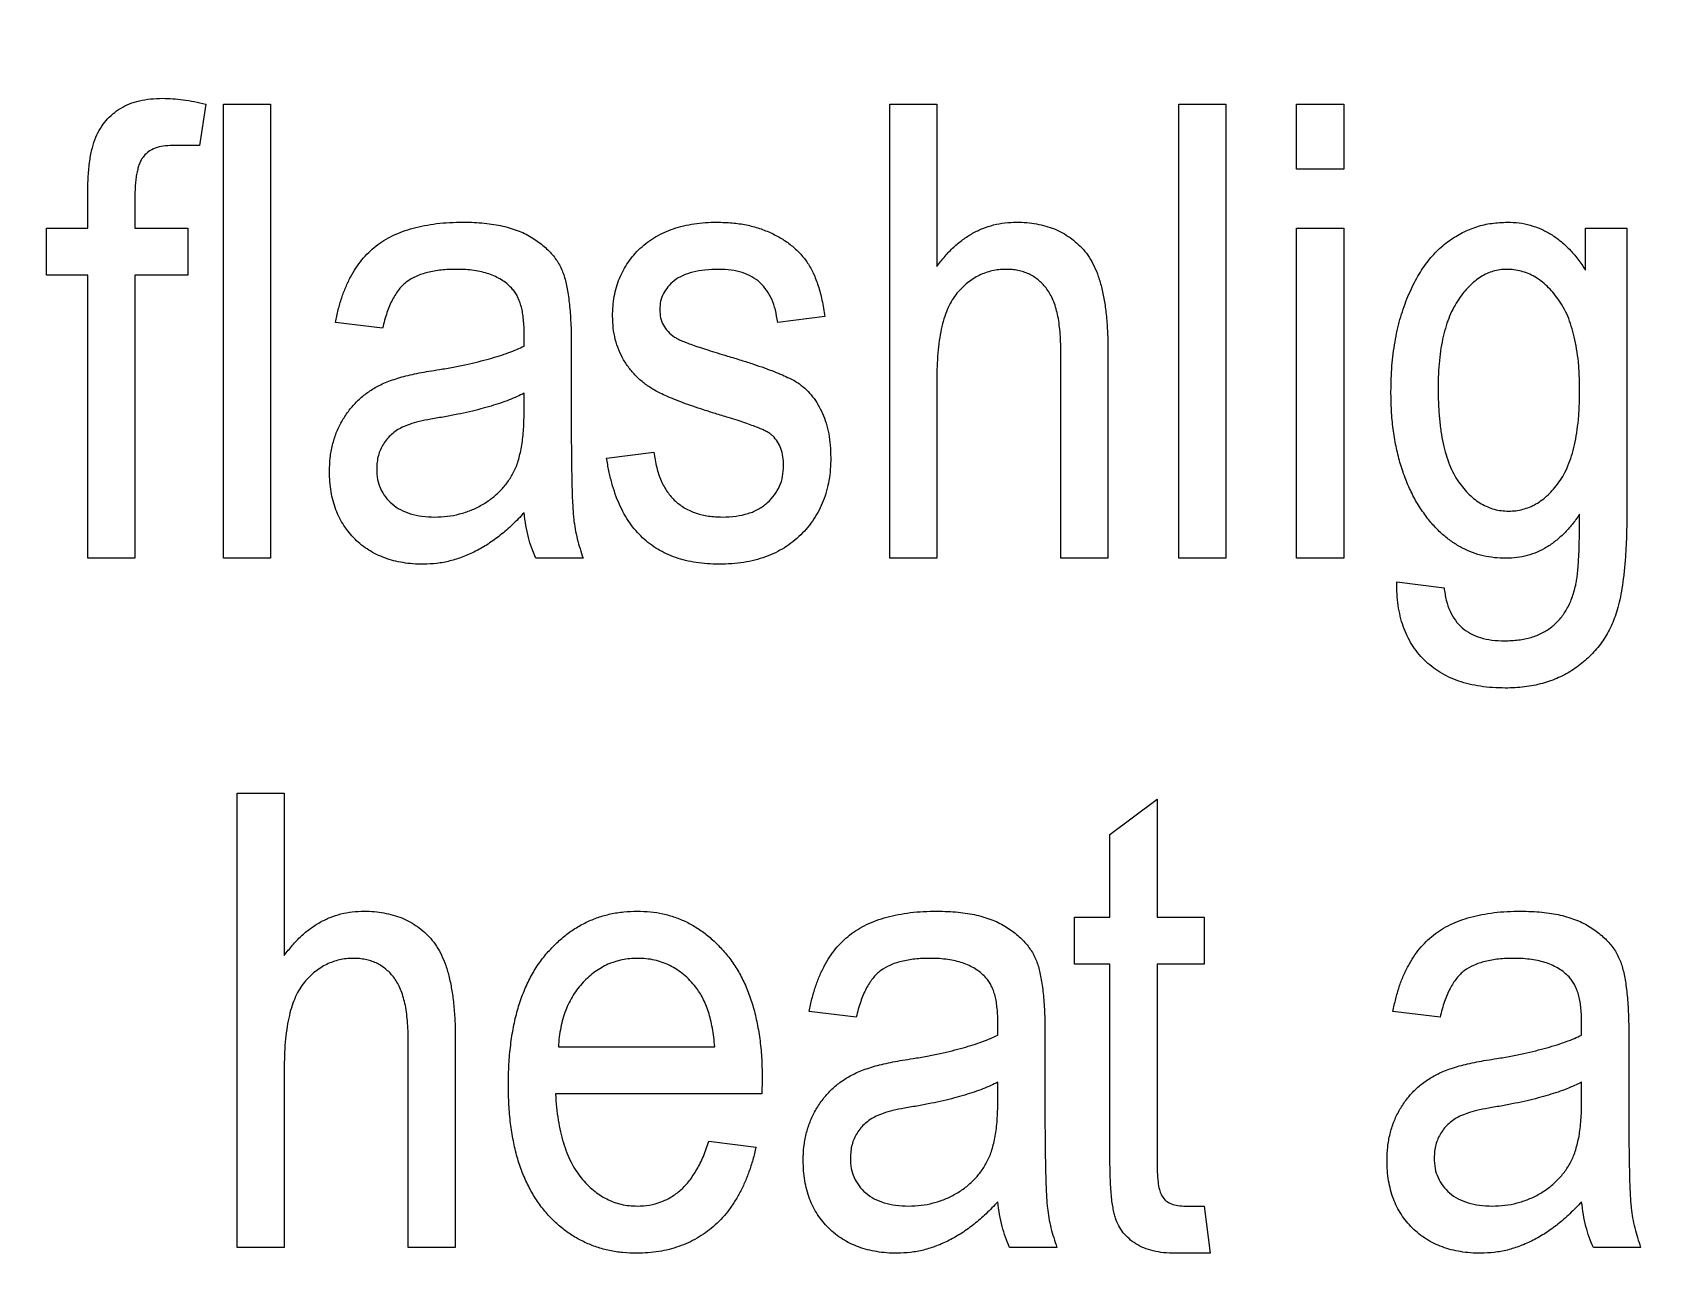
# Model space of a CAD drawing. Header units: millimetres. Extents: x -34 to 34, y -34 to 34.
# Drawn here: x -0.51 to 5.96, y -6.09 to -1.17 of the extents above; entities that cross this region are included whole.
import ezdxf

# ---------------------------------------------------------------- set-up
doc = ezdxf.new("R2010")
doc.units = ezdxf.units.MM

msp = doc.modelspace()

# ---------------------------------------------------------------- linework, layer by layer
at = {"color": 7, "linetype": 'Continuous', "lineweight": 25}
for p, q in [((0.1758, -1.4558), (0.151, -1.6193)), ((0.2459, -3.2537), (0.2459, -1.4558)), ((0.2459, -1.4558), (0.4326, -1.4558)), ((0.4326, -1.4558), (0.4326, -3.2537)), ((2.8842, -3.2537), (2.8842, -1.4558)), ((2.8842, -1.4558), (3.071, -1.4558)), ((3.071, -1.4558), (3.071, -2.0986)), ((4.0283, -3.2537), (4.0283, -1.4558)), ((4.0283, -1.4558), (4.2151, -1.4558)), ((4.2151, -1.4558), (4.2151, -3.2537)), ((4.4953, -1.4558), (4.682, -1.4558)), ((4.4953, -1.7127), (4.4953, -1.4558)), ((4.682, -1.4558), (4.682, -1.7127)), ((0.151, -1.6193), (0.0452, -1.6193)), ((4.682, -1.7127), (4.4953, -1.7127)), ((-0.2912, -1.9462), (-0.2912, -1.8108)), ((-0.1044, -1.8247), (-0.1044, -1.9462)), ((-0.4546, -2.1329), (-0.4546, -1.9462)), ((-0.4546, -1.9462), (-0.2912, -1.9462)), ((-0.1044, -1.9462), (0.1058, -1.9462)), ((0.1058, -1.9462), (0.1058, -2.1329)), ((4.4953, -3.2537), (4.4953, -1.9462)), ((4.4953, -1.9462), (4.682, -1.9462)), ((4.682, -1.9462), (4.682, -3.2537)), ((5.6393, -2.1132), (5.6393, -1.9462)), ((5.6393, -1.9462), (5.8028, -1.9462)), ((5.8028, -1.9462), (5.8028, -3.0658)), ((-0.2912, -2.1329), (-0.4546, -2.1329)), ((-0.2912, -3.2537), (-0.2912, -2.1329)), ((0.1058, -2.1329), (-0.1044, -2.1329)), ((-0.1044, -2.1329), (-0.1044, -3.2537)), ((0.8763, -2.3431), (0.6895, -2.3197)), ((2.6274, -2.2964), (2.4406, -2.3197)), ((1.4366, -2.4131), (1.4366, -2.3599)), ((1.6234, -2.4142), (1.6234, -2.7083)), ((3.5613, -3.2537), (3.5613, -2.4266)), ((3.7481, -2.4288), (3.7481, -3.2537)), ((3.071, -2.5397), (3.071, -3.2537)), ((1.4366, -2.6776), (1.4366, -2.5999)), ((1.7635, -2.8567), (1.9503, -2.8334)), ((-0.1044, -3.2537), (-0.2912, -3.2537)), ((0.4326, -3.2537), (0.2459, -3.2537)), ((1.6701, -3.2537), (1.4833, -3.2537)), ((3.071, -3.2537), (2.8842, -3.2537)), ((3.7481, -3.2537), (3.5613, -3.2537)), ((4.2151, -3.2537), (4.0283, -3.2537)), ((4.682, -3.2537), (4.4953, -3.2537)), ((4.8922, -3.3471), (5.079, -3.3704)), ((0.3003, -5.9815), (0.3003, -4.1836)), ((0.3003, -4.1836), (0.4871, -4.1836)), ((0.4871, -4.1836), (0.4871, -4.8264)), ((3.7559, -4.3471), (3.9427, -4.207)), ((3.9427, -4.207), (3.9427, -4.6739)), ((3.7559, -4.6739), (3.7559, -4.3471)), ((3.6158, -4.8607), (3.6158, -4.6739)), ((3.6158, -4.6739), (3.7559, -4.6739)), ((3.9427, -4.6739), (4.1294, -4.6739)), ((4.1294, -4.6739), (4.1294, -4.8607)), ((3.7559, -4.8607), (3.6158, -4.8607)), ((3.7559, -5.6075), (3.7559, -4.8607)), ((4.1294, -4.8607), (3.9427, -4.8607)), ((3.9427, -4.8607), (3.9427, -5.6349)), ((2.7519, -5.0709), (2.5651, -5.0475)), ((5.0634, -5.0709), (4.8766, -5.0475)), ((3.3122, -5.1409), (3.3122, -5.0877)), ((5.6237, -5.1409), (5.6237, -5.0877)), ((0.9774, -5.9815), (0.9774, -5.1544)), ((1.1642, -5.1566), (1.1642, -5.9815)), ((3.499, -5.142), (3.499, -5.4361)), ((5.8105, -5.142), (5.8105, -5.4361)), ((1.5724, -5.1876), (2.1915, -5.1876)), ((0.4871, -5.2675), (0.4871, -5.9815)), ((2.3794, -5.3168), (2.3783, -5.3744)), ((3.3122, -5.4054), (3.3122, -5.3277)), ((5.6237, -5.4054), (5.6237, -5.3277)), ((2.3783, -5.3744), (1.5611, -5.3744)), ((2.1682, -5.5612), (2.355, -5.5845)), ((4.0481, -5.818), (4.1294, -5.818)), ((4.1294, -5.818), (4.1528, -6.0048)), ((0.4871, -5.9815), (0.3003, -5.9815)), ((1.1642, -5.9815), (0.9774, -5.9815)), ((3.5457, -5.9815), (3.3589, -5.9815)), ((4.1528, -6.0048), (4.0145, -6.0048)), ((5.8572, -5.9815), (5.6704, -5.9815))]:
    msp.add_line(p, q, dxfattribs=at)
at = {"color": 7, "linetype": 'Continuous'}
msp.add_circle((0, 0), 34, dxfattribs=at)
at = {"color": 7, "linetype": 'Continuous', "lineweight": 25}
for points, knots in [([(-0.2912, -1.8108), (-0.2907, -1.7874), (-0.2899, -1.7437), (-0.2845, -1.6826), (-0.2745, -1.6309), (-0.2608, -1.5874), (-0.2417, -1.5514), (-0.2196, -1.5199), (-0.1924, -1.4932), (-0.161, -1.4713), (-0.1256, -1.4533), (-0.0856, -1.4413), (-0.0414, -1.4338), (-0.0106, -1.433), (0.0054, -1.4325)], [0, 0, 0, 0, 0.1265, 0.236978, 0.331644, 0.411402, 0.482682, 0.551579, 0.6191, 0.687616, 0.758297, 0.833488, 0.912952, 1, 1, 1, 1]), ([(0.0054, -1.4325), (0.0187, -1.4328), (0.0459, -1.4334), (0.0877, -1.4381), (0.1313, -1.4452), (0.1608, -1.4522), (0.1758, -1.4558)], [0, 0, 0, 0, 0.2308527, 0.4734655, 0.7309476, 1, 1, 1, 1]), ([(0.0452, -1.6193), (0.0328, -1.6197), (0.0094, -1.6204), (-0.0231, -1.6283), (-0.0498, -1.642), (-0.0677, -1.6581), (-0.0782, -1.6743), (-0.0857, -1.6886), (-0.0913, -1.7055), (-0.0959, -1.7247), (-0.1001, -1.7462), (-0.1023, -1.7703), (-0.1044, -1.7967), (-0.1044, -1.8151), (-0.1044, -1.8247)], [0, 0, 0, 0, 0.126159, 0.236891, 0.335684, 0.428238, 0.477178, 0.531261, 0.591358, 0.657498, 0.731555, 0.813452, 0.90251, 1, 1, 1, 1]), ([(0.6895, -2.3197), (0.6931, -2.303), (0.7, -2.2705), (0.7134, -2.2236), (0.7299, -2.1804), (0.7487, -2.1407), (0.7701, -2.1045), (0.7937, -2.0717), (0.8206, -2.043), (0.8496, -2.017), (0.8818, -1.9945), (0.9172, -1.9752), (0.9559, -1.9593), (0.9976, -1.9456), (1.0427, -1.9357), (1.0909, -1.9279), (1.1425, -1.9236), (1.178, -1.9231), (1.1962, -1.9228)], [0, 0, 0, 0, 0.071672, 0.139658, 0.204097, 0.265719, 0.323825, 0.380059, 0.434943, 0.488801, 0.543017, 0.599418, 0.657508, 0.718663, 0.78303, 0.85123, 0.923435, 1, 1, 1, 1]), ([(1.1962, -1.9228), (1.2104, -1.923), (1.2381, -1.9235), (1.2784, -1.9265), (1.3163, -1.931), (1.3519, -1.9379), (1.3851, -1.9472), (1.4163, -1.9575), (1.4449, -1.9703), (1.4787, -1.9901), (1.5159, -2.0175), (1.5533, -2.0547), (1.5807, -2.0967), (1.5957, -2.1348), (1.6037, -2.1677), (1.6092, -2.1949), (1.6135, -2.2251), (1.6171, -2.2578), (1.6199, -2.2932), (1.6222, -2.3311), (1.6232, -2.3718), (1.6233, -2.3997), (1.6234, -2.4142)], [0, 0, 0, 0, 0.055824, 0.108429, 0.15842, 0.205566, 0.250578, 0.293416, 0.334193, 0.373299, 0.446944, 0.515076, 0.578842, 0.641994, 0.674963, 0.711445, 0.750973, 0.794165, 0.840588, 0.890275, 0.943238, 1, 1, 1, 1]), ([(1.7869, -2.2956), (1.7872, -2.2821), (1.7879, -2.2557), (1.7932, -2.217), (1.8014, -2.1802), (1.8134, -2.1452), (1.8294, -2.1127), (1.848, -2.0817), (1.8705, -2.0527), (1.8963, -2.0259), (1.925, -2.0013), (1.9568, -1.9805), (1.9912, -1.9625), (2.0282, -1.9479), (2.0678, -1.9366), (2.11, -1.9288), (2.1547, -1.9234), (2.1855, -1.923), (2.2013, -1.9228)], [0, 0, 0, 0, 0.064436, 0.125867, 0.185938, 0.24426, 0.301581, 0.35857, 0.416451, 0.475923, 0.535995, 0.595828, 0.657302, 0.7203, 0.78546, 0.85336, 0.924575, 1, 1, 1, 1]), ([(2.2013, -1.9228), (2.2211, -1.9234), (2.2598, -1.9246), (2.3159, -1.9325), (2.3683, -1.9465), (2.4166, -1.9657), (2.4605, -1.9893), (2.4992, -2.0172), (2.5324, -2.0488), (2.5607, -2.0847), (2.5836, -2.1269), (2.6023, -2.1763), (2.6177, -2.2335), (2.624, -2.2746), (2.6274, -2.2964)], [0, 0, 0, 0, 0.094098, 0.183224, 0.267982, 0.350533, 0.429223, 0.50396, 0.575737, 0.645979, 0.719792, 0.80267, 0.895821, 1, 1, 1, 1]), ([(3.071, -2.0986), (3.0816, -2.0847), (3.1021, -2.0576), (3.1365, -2.0215), (3.1734, -1.9914), (3.2118, -1.9662), (3.2526, -1.9468), (3.2953, -1.9327), (3.3403, -1.9246), (3.371, -1.9234), (3.3866, -1.9228)], [0, 0, 0, 0, 0.139469, 0.271137, 0.396529, 0.517824, 0.63709, 0.755446, 0.875647, 1, 1, 1, 1]), ([(3.3866, -1.9228), (3.4002, -1.9232), (3.4267, -1.9238), (3.4655, -1.9291), (3.502, -1.9374), (3.5365, -1.949), (3.5686, -1.9646), (3.5984, -1.9835), (3.6262, -2.0058), (3.6521, -2.0313), (3.675, -2.0618), (3.6947, -2.0977), (3.7114, -2.1392), (3.7251, -2.1864), (3.7356, -2.2391), (3.7425, -2.2975), (3.7475, -2.3612), (3.7479, -2.4057), (3.7481, -2.4288)], [0, 0, 0, 0, 0.057444, 0.11172, 0.164296, 0.215175, 0.264674, 0.314426, 0.363638, 0.414362, 0.467035, 0.523919, 0.586431, 0.655337, 0.730601, 0.812712, 0.902626, 1, 1, 1, 1]), ([(4.8688, -2.593), (4.8695, -2.5591), (4.8709, -2.4934), (4.8833, -2.3982), (4.9026, -2.3093), (4.9261, -2.2403), (4.9481, -2.1891), (4.9659, -2.1538), (4.9851, -2.1211), (5.0049, -2.0907), (5.0266, -2.0633), (5.0492, -2.0383), (5.0734, -2.0161), (5.1067, -1.9899), (5.1513, -1.9633), (5.2079, -1.9393), (5.2683, -1.9257), (5.3095, -1.9238), (5.3303, -1.9228)], [0, 0, 0, 0, 0.111723, 0.216967, 0.316536, 0.411523, 0.457028, 0.500668, 0.54206, 0.582044, 0.620363, 0.657316, 0.693405, 0.72859, 0.797045, 0.864014, 0.931134, 1, 1, 1, 1]), ([(5.3303, -1.9228), (5.3457, -1.9233), (5.3761, -1.9243), (5.4204, -1.9338), (5.4626, -1.9489), (5.5027, -1.9699), (5.5406, -1.997), (5.5764, -2.03), (5.6098, -2.069), (5.6293, -2.0982), (5.6393, -2.1132)], [0, 0, 0, 0, 0.121205, 0.239819, 0.356123, 0.474207, 0.595404, 0.723139, 0.857256, 1, 1, 1, 1]), ([(1.1699, -2.1096), (1.1492, -2.11), (1.1104, -2.1107), (1.0563, -2.1204), (1.0101, -2.1351), (0.9775, -2.1537), (0.9559, -2.1724), (0.941, -2.1887), (0.9275, -2.208), (0.9151, -2.2298), (0.9033, -2.2541), (0.8933, -2.2814), (0.8836, -2.3111), (0.8788, -2.3322), (0.8763, -2.3431)], [0, 0, 0, 0, 0.148259, 0.277447, 0.392322, 0.49422, 0.543638, 0.596671, 0.652267, 0.711588, 0.776271, 0.845196, 0.920134, 1, 1, 1, 1]), ([(1.3866, -2.1833), (1.3806, -2.1774), (1.3683, -2.1655), (1.3468, -2.1506), (1.3231, -2.1378), (1.2971, -2.1272), (1.2687, -2.1191), (1.2378, -2.114), (1.2047, -2.11), (1.1818, -2.1097), (1.1699, -2.1096)], [0, 0, 0, 0, 0.107542, 0.217679, 0.332152, 0.451075, 0.575251, 0.707563, 0.849518, 1, 1, 1, 1]), ([(2.2079, -2.1096), (2.1893, -2.1101), (2.1546, -2.111), (2.1062, -2.1194), (2.0649, -2.1327), (2.0314, -2.1527), (2.0057, -2.1771), (1.9872, -2.2049), (1.9755, -2.236), (1.9743, -2.2581), (1.9736, -2.2694)], [0, 0, 0, 0, 0.174448, 0.326882, 0.461347, 0.581638, 0.691071, 0.792789, 0.893938, 1, 1, 1, 1]), ([(2.4406, -2.3197), (2.438, -2.3032), (2.4332, -2.2718), (2.4187, -2.2282), (2.3976, -2.1916), (2.3713, -2.1609), (2.3383, -2.1377), (2.2998, -2.1211), (2.2556, -2.1112), (2.2243, -2.1101), (2.2079, -2.1096)], [0, 0, 0, 0, 0.1428901, 0.2715776, 0.3904694, 0.5025713, 0.6152082, 0.7321897, 0.8591868, 1, 1, 1, 1]), ([(3.3439, -2.1096), (3.3346, -2.1099), (3.3163, -2.1105), (3.2892, -2.1147), (3.2635, -2.1228), (3.2384, -2.1328), (3.2148, -2.1466), (3.1918, -2.1626), (3.1704, -2.1822), (3.1497, -2.2045), (3.1307, -2.2307), (3.115, -2.2617), (3.1009, -2.2968), (3.0903, -2.3367), (3.0815, -2.3809), (3.0757, -2.4298), (3.0713, -2.4832), (3.0711, -2.5204), (3.071, -2.5397)], [0, 0, 0, 0, 0.04841, 0.096097, 0.142584, 0.189362, 0.236938, 0.285298, 0.335747, 0.38842, 0.444027, 0.504346, 0.570021, 0.641321, 0.719788, 0.805709, 0.898842, 1, 1, 1, 1]), ([(3.5613, -2.4266), (3.5613, -2.413), (3.5612, -2.3867), (3.5579, -2.3487), (3.554, -2.3137), (3.5471, -2.2817), (3.5394, -2.2526), (3.5297, -2.2263), (3.5174, -2.2036), (3.504, -2.1833), (3.4888, -2.1659), (3.472, -2.151), (3.454, -2.1381), (3.4348, -2.1272), (3.414, -2.1193), (3.3918, -2.114), (3.3684, -2.11), (3.3522, -2.1097), (3.3439, -2.1096)], [0, 0, 0, 0, 0.09359, 0.180738, 0.261569, 0.335796, 0.405117, 0.468581, 0.527262, 0.582644, 0.634754, 0.686237, 0.736547, 0.786292, 0.837339, 0.889011, 0.943131, 1, 1, 1, 1]), ([(5.3263, -2.1096), (5.3174, -2.1099), (5.2998, -2.1106), (5.2738, -2.1162), (5.2489, -2.126), (5.2245, -2.1388), (5.2011, -2.1559), (5.1784, -2.1764), (5.157, -2.2008), (5.1361, -2.2283), (5.1171, -2.2599), (5.1003, -2.2949), (5.0864, -2.3337), (5.0755, -2.376), (5.066, -2.4218), (5.0604, -2.4714), (5.056, -2.5244), (5.0557, -2.561), (5.0556, -2.5798)], [0, 0, 0, 0, 0.044567, 0.08817, 0.132512, 0.178014, 0.226019, 0.276906, 0.330826, 0.388688, 0.4499, 0.514737, 0.58275, 0.655883, 0.733525, 0.817005, 0.905575, 1, 1, 1, 1]), ([(5.616, -2.5893), (5.6156, -2.5697), (5.6149, -2.5318), (5.6118, -2.4768), (5.6044, -2.4257), (5.5959, -2.3784), (5.5834, -2.3351), (5.5697, -2.2953), (5.552, -2.2599), (5.5322, -2.2284), (5.5107, -2.2005), (5.4876, -2.1765), (5.4638, -2.1556), (5.4386, -2.1387), (5.412, -2.1259), (5.3845, -2.1162), (5.3557, -2.1106), (5.3362, -2.1099), (5.3263, -2.1096)], [0, 0, 0, 0, 0.09427, 0.182852, 0.264972, 0.342462, 0.414183, 0.481397, 0.544747, 0.604188, 0.660507, 0.713915, 0.764136, 0.812677, 0.859538, 0.906003, 0.952496, 1, 1, 1, 1]), ([(1.4366, -2.3599), (1.4365, -2.3498), (1.4364, -2.3304), (1.4335, -2.3025), (1.4302, -2.2768), (1.4249, -2.2535), (1.4173, -2.2326), (1.4091, -2.2137), (1.399, -2.1971), (1.3907, -2.1878), (1.3866, -2.1833)], [0, 0, 0, 0, 0.161267, 0.309516, 0.446865, 0.574548, 0.691884, 0.800555, 0.903503, 1, 1, 1, 1]), ([(2.2451, -2.6966), (2.228, -2.6914), (2.1953, -2.6815), (2.1486, -2.6664), (2.1059, -2.6524), (2.0674, -2.6385), (2.0333, -2.6249), (2.0028, -2.6127), (1.9766, -2.6008), (1.9476, -2.5854), (1.916, -2.5647), (1.8826, -2.5363), (1.8539, -2.5037), (1.8296, -2.4679), (1.8108, -2.4286), (1.7966, -2.3867), (1.7887, -2.3419), (1.7875, -2.3112), (1.7869, -2.2956)], [0, 0, 0, 0, 0.080348, 0.154086, 0.221746, 0.283008, 0.338429, 0.387637, 0.431089, 0.468395, 0.535347, 0.601101, 0.665615, 0.730436, 0.795703, 0.861629, 0.92964, 1, 1, 1, 1]), ([(1.9736, -2.2694), (1.9743, -2.2803), (1.9755, -2.3017), (1.9875, -2.3316), (2.0063, -2.3581), (2.0237, -2.3712), (2.0327, -2.3781)], [0, 0, 0, 0, 0.253335, 0.496023, 0.737057, 1, 1, 1, 1]), ([(2.0327, -2.3781), (2.0364, -2.3802), (2.0449, -2.3852), (2.0603, -2.3923), (2.08, -2.4003), (2.1041, -2.4088), (2.1323, -2.4189), (2.165, -2.4292), (2.202, -2.4411), (2.2283, -2.4488), (2.2421, -2.4529)], [0, 0, 0, 0, 0.0564719, 0.1326571, 0.2281522, 0.3431669, 0.4767998, 0.6316582, 0.8051723, 1, 1, 1, 1]), ([(1.101, -2.5065), (1.1195, -2.5033), (1.1553, -2.4972), (1.2067, -2.4865), (1.2544, -2.4757), (1.2981, -2.464), (1.3384, -2.4524), (1.3746, -2.44), (1.4073, -2.4275), (1.4272, -2.4178), (1.4366, -2.4131)], [0, 0, 0, 0, 0.161132, 0.311379, 0.450631, 0.581265, 0.699834, 0.810076, 0.909893, 1, 1, 1, 1]), ([(2.2421, -2.4529), (2.2602, -2.4583), (2.2945, -2.4686), (2.3431, -2.4843), (2.3865, -2.4992), (2.4248, -2.5133), (2.4578, -2.5268), (2.4854, -2.5396), (2.5084, -2.5508), (2.5312, -2.5661), (2.555, -2.5862), (2.5798, -2.6135), (2.601, -2.6449), (2.6189, -2.68), (2.633, -2.7189), (2.6439, -2.7611), (2.6493, -2.8071), (2.6503, -2.8388), (2.6507, -2.8553)], [0, 0, 0, 0, 0.088802, 0.169044, 0.241298, 0.305599, 0.36146, 0.409493, 0.449546, 0.481868, 0.538906, 0.596212, 0.655284, 0.717158, 0.781997, 0.850081, 0.922425, 1, 1, 1, 1]), ([(0.6661, -2.91), (0.6666, -2.8918), (0.6676, -2.8565), (0.6771, -2.8052), (0.6919, -2.7569), (0.7133, -2.7122), (0.7398, -2.6716), (0.7708, -2.6352), (0.8065, -2.6037), (0.8398, -2.5813), (0.8695, -2.5657), (0.8947, -2.5549), (0.9225, -2.5447), (0.9529, -2.5351), (0.9861, -2.527), (1.0219, -2.5193), (1.0605, -2.5124), (1.0872, -2.5085), (1.101, -2.5065)], [0, 0, 0, 0, 0.082234, 0.160067, 0.235715, 0.310162, 0.38384, 0.454974, 0.526416, 0.598714, 0.636677, 0.678142, 0.722779, 0.770713, 0.82244, 0.877675, 0.937024, 1, 1, 1, 1]), ([(5.0556, -2.5798), (5.0557, -2.6003), (5.056, -2.6397), (5.0603, -2.6968), (5.0662, -2.7497), (5.0749, -2.7984), (5.0861, -2.8427), (5.0999, -2.8827), (5.1162, -2.9187), (5.1353, -2.9502), (5.1562, -2.9776), (5.178, -3.0017), (5.2017, -3.0213), (5.2258, -3.0382), (5.2514, -3.0509), (5.2781, -3.0602), (5.306, -3.0658), (5.3251, -3.0665), (5.3347, -3.0669)], [0, 0, 0, 0, 0.098168, 0.189537, 0.274832, 0.353791, 0.426768, 0.494209, 0.557213, 0.615929, 0.670965, 0.722647, 0.77157, 0.81824, 0.863964, 0.908493, 0.953752, 1, 1, 1, 1]), ([(1.4366, -2.5999), (1.4273, -2.6045), (1.4079, -2.614), (1.3768, -2.6272), (1.3424, -2.6396), (1.3047, -2.651), (1.2639, -2.6629), (1.2198, -2.6736), (1.1726, -2.6839), (1.14, -2.6901), (1.1232, -2.6933)], [0, 0, 0, 0, 0.094992, 0.197636, 0.308786, 0.428717, 0.55824, 0.696859, 0.843641, 1, 1, 1, 1]), ([(5.0115, -3.092), (4.9999, -3.0761), (4.9766, -3.044), (4.9481, -2.9908), (4.9235, -2.9341), (4.9036, -2.8734), (4.8879, -2.8088), (4.8766, -2.7404), (4.87, -2.668), (4.8692, -2.6184), (4.8688, -2.593)], [0, 0, 0, 0, 0.111659, 0.225063, 0.341653, 0.462394, 0.587488, 0.718364, 0.855637, 1, 1, 1, 1]), ([(5.3347, -3.0669), (5.3443, -3.0665), (5.3634, -3.0659), (5.3912, -3.0601), (5.418, -3.0513), (5.4436, -3.0388), (5.4682, -3.0226), (5.4917, -3.0028), (5.5134, -2.979), (5.5349, -2.9525), (5.5544, -2.9217), (5.5705, -2.8863), (5.5848, -2.8471), (5.5964, -2.8036), (5.6049, -2.7559), (5.6116, -2.7042), (5.615, -2.6481), (5.6156, -2.6094), (5.616, -2.5893)], [0, 0, 0, 0, 0.046801, 0.092602, 0.137474, 0.183485, 0.230876, 0.280385, 0.332252, 0.387377, 0.446101, 0.508786, 0.57612, 0.648977, 0.727137, 0.811764, 0.902417, 1, 1, 1, 1]), ([(1.1232, -2.6933), (1.1046, -2.6963), (1.0703, -2.7019), (1.0233, -2.7114), (0.9854, -2.7221), (0.9554, -2.7336), (0.9316, -2.747), (0.9113, -2.7625), (0.8936, -2.7804), (0.8791, -2.801), (0.8673, -2.8233), (0.8587, -2.8473), (0.8541, -2.8731), (0.8533, -2.8908), (0.8529, -2.8998)], [0, 0, 0, 0, 0.14934, 0.275223, 0.379381, 0.460149, 0.528661, 0.595254, 0.661259, 0.727482, 0.793768, 0.860117, 0.928629, 1, 1, 1, 1]), ([(1.0831, -3.0902), (1.0998, -3.0897), (1.1328, -3.0887), (1.1809, -3.0791), (1.2269, -3.0643), (1.2699, -3.043), (1.3091, -3.0171), (1.3435, -2.9864), (1.3726, -2.9519), (1.3924, -2.9195), (1.4054, -2.8911), (1.4138, -2.8673), (1.4204, -2.8412), (1.427, -2.8131), (1.431, -2.7824), (1.4344, -2.7495), (1.4361, -2.7144), (1.4365, -2.6901), (1.4366, -2.6776)], [0, 0, 0, 0, 0.080989, 0.159694, 0.23733, 0.314925, 0.391527, 0.46509, 0.537554, 0.610123, 0.648415, 0.689106, 0.732481, 0.779017, 0.829093, 0.882471, 0.939203, 1, 1, 1, 1]), ([(1.6234, -2.7083), (1.6233, -2.7328), (1.6232, -2.7795), (1.6242, -2.846), (1.6247, -2.9054), (1.626, -2.9577), (1.6267, -3.0028), (1.6288, -3.0407), (1.6304, -3.0715), (1.6345, -3.1163), (1.6454, -3.1771), (1.6619, -3.2282), (1.6701, -3.2537)], [0, 0, 0, 0, 0.133924, 0.254596, 0.362671, 0.4575, 0.539735, 0.608765, 0.664555, 0.707833, 0.854007, 1, 1, 1, 1]), ([(2.4213, -2.7688), (2.4183, -2.7663), (2.4114, -2.7605), (2.3982, -2.7529), (2.3817, -2.7444), (2.3614, -2.7357), (2.3374, -2.7268), (2.3099, -2.7167), (2.2787, -2.7067), (2.2566, -2.7001), (2.2451, -2.6966)], [0, 0, 0, 0, 0.0610042, 0.1413952, 0.2376911, 0.352034, 0.4865135, 0.6384007, 0.8107359, 1, 1, 1, 1]), ([(2.464, -2.8874), (2.4636, -2.8753), (2.4628, -2.8523), (2.4546, -2.8199), (2.4411, -2.7916), (2.4278, -2.7763), (2.4213, -2.7688)], [0, 0, 0, 0, 0.280002, 0.533179, 0.769121, 1, 1, 1, 1]), ([(1.9503, -2.8334), (1.9535, -2.8538), (1.9594, -2.8926), (1.9774, -2.9461), (2.0021, -2.9914), (2.0343, -3.0283), (2.0731, -3.0565), (2.1177, -3.0763), (2.168, -3.0881), (2.2033, -3.0895), (2.2217, -3.0902)], [0, 0, 0, 0, 0.14866, 0.28179, 0.404034, 0.51815, 0.630888, 0.74606, 0.86749, 1, 1, 1, 1]), ([(1.0375, -3.277), (1.0238, -3.2768), (0.9969, -3.2763), (0.9576, -3.2713), (0.9204, -3.264), (0.8854, -3.2527), (0.8524, -3.2391), (0.8217, -3.2217), (0.7929, -3.2016), (0.7668, -3.1782), (0.743, -3.1524), (0.7225, -3.124), (0.7049, -3.0937), (0.6906, -3.061), (0.6798, -3.0262), (0.6716, -2.9894), (0.6669, -2.9504), (0.6664, -2.9236), (0.6661, -2.91)], [0, 0, 0, 0, 0.069938, 0.136607, 0.20102, 0.262641, 0.323067, 0.382603, 0.441637, 0.501221, 0.560761, 0.619651, 0.678956, 0.739059, 0.800679, 0.864011, 0.930681, 1, 1, 1, 1]), ([(0.8529, -2.8998), (0.8535, -2.9136), (0.8545, -2.9403), (0.8671, -2.9779), (0.8861, -3.0115), (0.9134, -3.0399), (0.9473, -3.0627), (0.9877, -3.0786), (1.0335, -3.0886), (1.066, -3.0897), (1.0831, -3.0902)], [0, 0, 0, 0, 0.122874, 0.236599, 0.349183, 0.464109, 0.584274, 0.71059, 0.848047, 1, 1, 1, 1]), ([(2.2089, -3.277), (2.1934, -3.2766), (2.163, -3.2758), (2.1185, -3.2712), (2.0767, -3.2627), (2.0371, -3.2516), (2.0005, -3.2365), (1.9659, -3.2186), (1.9343, -3.1969), (1.9047, -3.1724), (1.8782, -3.1441), (1.8538, -3.1129), (1.8325, -3.0781), (1.8133, -3.0402), (1.7971, -2.999), (1.7832, -2.9544), (1.7714, -2.9068), (1.7662, -2.8737), (1.7635, -2.8567)], [0, 0, 0, 0, 0.068598, 0.133768, 0.196572, 0.256229, 0.314602, 0.370895, 0.427188, 0.483069, 0.539889, 0.597519, 0.657405, 0.719194, 0.784329, 0.852247, 0.924462, 1, 1, 1, 1]), ([(2.6507, -2.8553), (2.6504, -2.8706), (2.6497, -2.9007), (2.6443, -2.9447), (2.6346, -2.9863), (2.6221, -3.026), (2.6049, -3.0632), (2.5847, -3.0983), (2.5603, -3.1309), (2.5326, -3.1612), (2.5017, -3.1885), (2.468, -3.2124), (2.4314, -3.2322), (2.3922, -3.2487), (2.3501, -3.2614), (2.3055, -3.2704), (2.2581, -3.276), (2.2256, -3.2767), (2.2089, -3.277)], [0, 0, 0, 0, 0.066737, 0.130739, 0.192622, 0.252706, 0.311442, 0.370262, 0.428902, 0.488462, 0.548455, 0.608072, 0.667754, 0.729187, 0.792805, 0.858714, 0.927446, 1, 1, 1, 1]), ([(2.2217, -3.0902), (2.24, -3.0896), (2.2746, -3.0884), (2.3235, -3.0777), (2.366, -3.0601), (2.4011, -3.0343), (2.429, -3.0035), (2.4498, -2.9686), (2.4617, -2.9291), (2.4632, -2.9016), (2.464, -2.8874)], [0, 0, 0, 0, 0.15427, 0.291956, 0.41929, 0.539779, 0.656024, 0.767785, 0.880428, 1, 1, 1, 1]), ([(1.4366, -3.0734), (1.4213, -3.0895), (1.3915, -3.1207), (1.3438, -3.1622), (1.2952, -3.1975), (1.2455, -3.2265), (1.1948, -3.2489), (1.1434, -3.2653), (1.0908, -3.275), (1.0553, -3.2763), (1.0375, -3.277)], [0, 0, 0, 0, 0.144192, 0.280329, 0.40997, 0.534278, 0.653528, 0.769514, 0.884388, 1, 1, 1, 1]), ([(1.4833, -3.2537), (1.4776, -3.2405), (1.4658, -3.2136), (1.453, -3.17), (1.4426, -3.123), (1.4387, -3.0903), (1.4366, -3.0734)], [0, 0, 0, 0, 0.230051, 0.470725, 0.728244, 1, 1, 1, 1]), ([(5.3245, -3.2537), (5.3091, -3.2532), (5.2788, -3.2523), (5.2344, -3.2442), (5.1917, -3.2321), (5.1515, -3.2138), (5.1131, -3.1911), (5.0769, -3.163), (5.0423, -3.1302), (5.0219, -3.1049), (5.0115, -3.092)], [0, 0, 0, 0, 0.125872, 0.248366, 0.368938, 0.48905, 0.609819, 0.734308, 0.864113, 1, 1, 1, 1]), ([(5.8028, -3.0658), (5.8026, -3.0899), (5.8024, -3.1362), (5.8003, -3.203), (5.7963, -3.2643), (5.7909, -3.3203), (5.784, -3.3709), (5.7759, -3.4163), (5.7657, -3.4563), (5.7505, -3.5019), (5.7264, -3.5528), (5.6896, -3.6072), (5.6445, -3.6546), (5.6011, -3.6885), (5.5629, -3.7111), (5.5328, -3.7263), (5.5012, -3.739), (5.4679, -3.7491), (5.4335, -3.7578), (5.3973, -3.7628), (5.36, -3.7668), (5.3345, -3.7672), (5.3216, -3.7673)], [0, 0, 0, 0, 0.073903, 0.142241, 0.205078, 0.262456, 0.314817, 0.361887, 0.40389, 0.441304, 0.509422, 0.575778, 0.642046, 0.70961, 0.743919, 0.778136, 0.813136, 0.848315, 0.884796, 0.921798, 0.960422, 1, 1, 1, 1]), ([(5.616, -3.0793), (5.6063, -3.093), (5.5874, -3.1196), (5.5555, -3.1552), (5.5217, -3.1853), (5.4863, -3.2106), (5.4485, -3.2297), (5.409, -3.2438), (5.3673, -3.2518), (5.3389, -3.253), (5.3245, -3.2537)], [0, 0, 0, 0, 0.141924, 0.275925, 0.402666, 0.524492, 0.642235, 0.759977, 0.878369, 1, 1, 1, 1]), ([(5.6003, -3.3602), (5.6016, -3.3539), (5.6044, -3.3397), (5.6076, -3.3161), (5.61, -3.2879), (5.6121, -3.255), (5.614, -3.2176), (5.615, -3.1755), (5.6157, -3.1289), (5.6159, -3.0963), (5.616, -3.0793)], [0, 0, 0, 0, 0.068568, 0.153538, 0.253655, 0.370454, 0.503984, 0.652946, 0.818712, 1, 1, 1, 1]), ([(5.3216, -3.7673), (5.3047, -3.767), (5.2718, -3.7663), (5.224, -3.7611), (5.1792, -3.7524), (5.1372, -3.7405), (5.0984, -3.7249), (5.0627, -3.7052), (5.0297, -3.6827), (5, -3.6566), (4.9736, -3.6274), (4.951, -3.5951), (4.9319, -3.5602), (4.9166, -3.5228), (4.9048, -3.4827), (4.8971, -3.4398), (4.892, -3.3944), (4.8921, -3.3631), (4.8922, -3.3471)], [0, 0, 0, 0, 0.0740234, 0.1436093, 0.2103042, 0.2734656, 0.3343436, 0.3931702, 0.4513334, 0.5086579, 0.5659379, 0.6232277, 0.6808651, 0.7395712, 0.800029, 0.8633875, 0.9297417, 1, 1, 1, 1]), ([(5.319, -3.5805), (5.3375, -3.5798), (5.373, -3.5785), (5.4234, -3.5684), (5.4678, -3.5508), (5.5064, -3.5263), (5.539, -3.4946), (5.5658, -3.456), (5.5869, -3.4107), (5.5957, -3.3775), (5.6003, -3.3602)], [0, 0, 0, 0, 0.1418397, 0.2711313, 0.3914759, 0.5053841, 0.6193075, 0.7376213, 0.863008, 1, 1, 1, 1]), ([(5.079, -3.3704), (5.0815, -3.387), (5.0863, -3.4187), (5.1012, -3.4625), (5.1227, -3.4995), (5.1501, -3.53), (5.1843, -3.553), (5.2243, -3.5689), (5.2698, -3.5789), (5.3021, -3.58), (5.319, -3.5805)], [0, 0, 0, 0, 0.1412914, 0.268933, 0.3861716, 0.4982752, 0.6107879, 0.729002, 0.8576742, 1, 1, 1, 1]), ([(0.4871, -4.8264), (0.4977, -4.8125), (0.5182, -4.7854), (0.5526, -4.7493), (0.5894, -4.7192), (0.6279, -4.694), (0.6687, -4.6746), (0.7114, -4.6605), (0.7564, -4.6524), (0.7871, -4.6512), (0.8027, -4.6506)], [0, 0, 0, 0, 0.1394694, 0.2711371, 0.3965288, 0.5178236, 0.63709, 0.7554465, 0.8756473, 1, 1, 1, 1]), ([(0.8027, -4.6506), (0.8163, -4.651), (0.8428, -4.6516), (0.8815, -4.6569), (0.9181, -4.6652), (0.9526, -4.6768), (0.9847, -4.6924), (1.0145, -4.7113), (1.0423, -4.7336), (1.0681, -4.7591), (1.0911, -4.7896), (1.1108, -4.8255), (1.1275, -4.867), (1.1412, -4.9142), (1.1517, -4.9669), (1.1586, -5.0252), (1.1636, -5.089), (1.164, -5.1335), (1.1642, -5.1566)], [0, 0, 0, 0, 0.057444, 0.11172, 0.164296, 0.215175, 0.264674, 0.314426, 0.363638, 0.414362, 0.467035, 0.523919, 0.586431, 0.655337, 0.730601, 0.812712, 0.902626, 1, 1, 1, 1]), ([(1.3743, -5.3386), (1.3747, -5.3115), (1.3754, -5.2587), (1.3825, -5.1821), (1.3936, -5.1104), (1.4091, -5.0437), (1.4297, -4.982), (1.4544, -4.9253), (1.4837, -4.8733), (1.5176, -4.8266), (1.5552, -4.7855), (1.5951, -4.7495), (1.6374, -4.7187), (1.6824, -4.694), (1.7296, -4.6743), (1.7794, -4.6605), (1.8316, -4.6524), (1.8671, -4.6512), (1.8851, -4.6506)], [0, 0, 0, 0, 0.084514, 0.164397, 0.239575, 0.310424, 0.377514, 0.441638, 0.503055, 0.562996, 0.620921, 0.676452, 0.730182, 0.783428, 0.835913, 0.88941, 0.943848, 1, 1, 1, 1]), ([(1.8851, -4.6506), (1.9024, -4.651), (1.9364, -4.6519), (1.9864, -4.6602), (2.0341, -4.6738), (2.0797, -4.6925), (2.123, -4.7166), (2.1637, -4.7467), (2.2026, -4.7815), (2.239, -4.8216), (2.2722, -4.8668), (2.3012, -4.917), (2.3251, -4.9723), (2.3454, -5.0319), (2.3603, -5.0964), (2.3718, -5.1656), (2.3782, -5.2397), (2.379, -5.2906), (2.3794, -5.3168)], [0, 0, 0, 0, 0.05571, 0.109694, 0.162658, 0.215196, 0.268175, 0.32202, 0.377796, 0.436048, 0.496318, 0.558287, 0.622502, 0.689912, 0.760814, 0.835862, 0.91572, 1, 1, 1, 1]), ([(2.5651, -5.0475), (2.5687, -5.0308), (2.5757, -4.9983), (2.589, -4.9514), (2.6055, -4.9082), (2.6243, -4.8685), (2.6457, -4.8323), (2.6693, -4.7995), (2.6962, -4.7708), (2.7252, -4.7448), (2.7574, -4.7223), (2.7928, -4.703), (2.8316, -4.6871), (2.8732, -4.6734), (2.9183, -4.6635), (2.9665, -4.6557), (3.0181, -4.6514), (3.0536, -4.6509), (3.0718, -4.6506)], [0, 0, 0, 0, 0.0716716, 0.1396575, 0.2040967, 0.2657188, 0.3238246, 0.3800588, 0.4349433, 0.4888007, 0.5430171, 0.5994176, 0.6575078, 0.7186634, 0.7830298, 0.8512299, 0.9234352, 1, 1, 1, 1]), ([(3.0718, -4.6506), (3.0861, -4.6508), (3.1137, -4.6513), (3.154, -4.6543), (3.1919, -4.6588), (3.2276, -4.6657), (3.2607, -4.675), (3.2919, -4.6853), (3.3205, -4.6981), (3.3543, -4.7179), (3.3916, -4.7453), (3.4289, -4.7825), (3.4563, -4.8245), (3.4713, -4.8626), (3.4793, -4.8955), (3.4849, -4.9227), (3.4891, -4.9529), (3.4927, -4.9856), (3.4956, -5.021), (3.4978, -5.0589), (3.4988, -5.0996), (3.499, -5.1275), (3.499, -5.142)], [0, 0, 0, 0, 0.055824, 0.108429, 0.15842, 0.205566, 0.250578, 0.293416, 0.334193, 0.373299, 0.446944, 0.515076, 0.578842, 0.641994, 0.674963, 0.711445, 0.750973, 0.794165, 0.840588, 0.890275, 0.943238, 1, 1, 1, 1]), ([(4.8766, -5.0475), (4.8802, -5.0308), (4.8872, -4.9983), (4.9005, -4.9514), (4.917, -4.9082), (4.9358, -4.8685), (4.9572, -4.8323), (4.9808, -4.7995), (5.0077, -4.7708), (5.0367, -4.7448), (5.0689, -4.7223), (5.1043, -4.703), (5.143, -4.6871), (5.1847, -4.6734), (5.2298, -4.6635), (5.278, -4.6557), (5.3296, -4.6514), (5.3651, -4.6509), (5.3833, -4.6506)], [0, 0, 0, 0, 0.071672, 0.139658, 0.204097, 0.265719, 0.323825, 0.380059, 0.434943, 0.488801, 0.543017, 0.599418, 0.657508, 0.718663, 0.78303, 0.85123, 0.923435, 1, 1, 1, 1]), ([(5.3833, -4.6506), (5.3976, -4.6508), (5.4252, -4.6513), (5.4655, -4.6543), (5.5034, -4.6588), (5.539, -4.6657), (5.5722, -4.675), (5.6034, -4.6853), (5.632, -4.6981), (5.6658, -4.7179), (5.703, -4.7453), (5.7404, -4.7825), (5.7678, -4.8245), (5.7828, -4.8626), (5.7908, -4.8955), (5.7964, -4.9227), (5.8006, -4.9529), (5.8042, -4.9856), (5.8071, -5.021), (5.8093, -5.0589), (5.8103, -5.0996), (5.8104, -5.1275), (5.8105, -5.142)], [0, 0, 0, 0, 0.055824, 0.108429, 0.15842, 0.205566, 0.250578, 0.293416, 0.334193, 0.373299, 0.446944, 0.515076, 0.578842, 0.641994, 0.674963, 0.711445, 0.750973, 0.794165, 0.840588, 0.890275, 0.943238, 1, 1, 1, 1]), ([(0.76, -4.8374), (0.7507, -4.8377), (0.7324, -4.8383), (0.7053, -4.8425), (0.6796, -4.8506), (0.6545, -4.8606), (0.6309, -4.8744), (0.6079, -4.8904), (0.5865, -4.91), (0.5658, -4.9323), (0.5468, -4.9585), (0.5311, -4.9895), (0.517, -5.0246), (0.5064, -5.0645), (0.4976, -5.1087), (0.4917, -5.1576), (0.4874, -5.211), (0.4872, -5.2482), (0.4871, -5.2675)], [0, 0, 0, 0, 0.04841, 0.096097, 0.142584, 0.189362, 0.236938, 0.285298, 0.335747, 0.38842, 0.444027, 0.504346, 0.570021, 0.641321, 0.719788, 0.805709, 0.898842, 1, 1, 1, 1]), ([(0.9774, -5.1544), (0.9774, -5.1408), (0.9773, -5.1145), (0.974, -5.0765), (0.9701, -5.0414), (0.9632, -5.0095), (0.9555, -4.9804), (0.9458, -4.9541), (0.9335, -4.9314), (0.9201, -4.9111), (0.9049, -4.8937), (0.888, -4.8788), (0.8701, -4.8659), (0.8509, -4.855), (0.8301, -4.8471), (0.8078, -4.8418), (0.7844, -4.8378), (0.7683, -4.8375), (0.76, -4.8374)], [0, 0, 0, 0, 0.09359, 0.180738, 0.261569, 0.335796, 0.405117, 0.468581, 0.527262, 0.582644, 0.634754, 0.686237, 0.736547, 0.786292, 0.837339, 0.889011, 0.943131, 1, 1, 1, 1]), ([(1.8858, -4.8374), (1.8755, -4.8377), (1.855, -4.8382), (1.825, -4.8425), (1.7963, -4.8506), (1.7684, -4.8604), (1.7422, -4.8743), (1.7166, -4.8903), (1.6926, -4.9099), (1.6697, -4.932), (1.6486, -4.9566), (1.6303, -4.9836), (1.6142, -5.0124), (1.6005, -5.0434), (1.5897, -5.0766), (1.5815, -5.1118), (1.575, -5.149), (1.5733, -5.1746), (1.5724, -5.1876)], [0, 0, 0, 0, 0.059496, 0.117439, 0.173917, 0.230546, 0.287144, 0.344361, 0.403544, 0.464857, 0.527346, 0.58921, 0.652435, 0.71661, 0.783604, 0.852624, 0.924924, 1, 1, 1, 1]), ([(2.1164, -4.9512), (2.1088, -4.9422), (2.0938, -4.9245), (2.069, -4.9009), (2.042, -4.8816), (2.0139, -4.8652), (1.984, -4.8529), (1.9528, -4.8435), (1.9198, -4.8385), (1.8973, -4.8378), (1.8858, -4.8374)], [0, 0, 0, 0, 0.132804, 0.260544, 0.383948, 0.505265, 0.625434, 0.746635, 0.871231, 1, 1, 1, 1]), ([(3.0456, -4.8374), (3.0248, -4.8378), (2.9861, -4.8385), (2.932, -4.8482), (2.8857, -4.8629), (2.8531, -4.8815), (2.8315, -4.9002), (2.8166, -4.9165), (2.8031, -4.9358), (2.7907, -4.9576), (2.779, -4.9819), (2.769, -5.0092), (2.7593, -5.0389), (2.7544, -5.06), (2.7519, -5.0709)], [0, 0, 0, 0, 0.148259, 0.277447, 0.392322, 0.49422, 0.543638, 0.596671, 0.652267, 0.711588, 0.776271, 0.845196, 0.920134, 1, 1, 1, 1]), ([(3.2623, -4.9111), (3.2562, -4.9052), (3.244, -4.8933), (3.2225, -4.8784), (3.1987, -4.8656), (3.1727, -4.855), (3.1443, -4.8469), (3.1134, -4.8418), (3.0803, -4.8378), (3.0574, -4.8375), (3.0456, -4.8374)], [0, 0, 0, 0, 0.1075417, 0.2176791, 0.332152, 0.4510753, 0.5752506, 0.7075628, 0.8495183, 1, 1, 1, 1]), ([(5.3571, -4.8374), (5.3363, -4.8378), (5.2975, -4.8385), (5.2434, -4.8482), (5.1972, -4.8629), (5.1646, -4.8815), (5.143, -4.9002), (5.1281, -4.9165), (5.1146, -4.9358), (5.1022, -4.9576), (5.0904, -4.9819), (5.0804, -5.0092), (5.0708, -5.0389), (5.0659, -5.06), (5.0634, -5.0709)], [0, 0, 0, 0, 0.148259, 0.277447, 0.392322, 0.49422, 0.543638, 0.596671, 0.652267, 0.711588, 0.776271, 0.845196, 0.920134, 1, 1, 1, 1]), ([(5.5738, -4.9111), (5.5677, -4.9052), (5.5554, -4.8933), (5.534, -4.8784), (5.5102, -4.8656), (5.4842, -4.855), (5.4558, -4.8469), (5.4249, -4.8418), (5.3918, -4.8378), (5.3689, -4.8375), (5.3571, -4.8374)], [0, 0, 0, 0, 0.107542, 0.217679, 0.332152, 0.451075, 0.575251, 0.707563, 0.849518, 1, 1, 1, 1]), ([(3.3122, -5.0877), (3.3122, -5.0776), (3.312, -5.0582), (3.3092, -5.0303), (3.3058, -5.0046), (3.3005, -4.9812), (3.293, -4.9604), (3.2847, -4.9415), (3.2746, -4.9249), (3.2663, -4.9156), (3.2623, -4.9111)], [0, 0, 0, 0, 0.1612672, 0.3095156, 0.4468651, 0.5745484, 0.6918837, 0.8005549, 0.9035028, 1, 1, 1, 1]), ([(5.6237, -5.0877), (5.6237, -5.0776), (5.6235, -5.0582), (5.6207, -5.0303), (5.6173, -5.0046), (5.612, -4.9812), (5.6044, -4.9604), (5.5962, -4.9415), (5.5861, -4.9249), (5.5778, -4.9156), (5.5738, -4.9111)], [0, 0, 0, 0, 0.1612672, 0.3095156, 0.4468651, 0.5745484, 0.6918837, 0.8005549, 0.9035028, 1, 1, 1, 1]), ([(2.1915, -5.1876), (2.1903, -5.1748), (2.188, -5.15), (2.1824, -5.1141), (2.1758, -5.0807), (2.1668, -5.0498), (2.1568, -5.0214), (2.1449, -4.9956), (2.1321, -4.972), (2.1215, -4.958), (2.1164, -4.9512)], [0, 0, 0, 0, 0.153117, 0.296903, 0.433148, 0.55985, 0.680043, 0.79167, 0.898167, 1, 1, 1, 1]), ([(2.9766, -5.2343), (2.9951, -5.2311), (3.0309, -5.225), (3.0823, -5.2143), (3.13, -5.2035), (3.1738, -5.1918), (3.214, -5.1802), (3.2502, -5.1678), (3.283, -5.1553), (3.3028, -5.1456), (3.3122, -5.1409)], [0, 0, 0, 0, 0.161132, 0.311379, 0.450631, 0.581265, 0.699834, 0.810076, 0.909893, 1, 1, 1, 1]), ([(5.2881, -5.2343), (5.3066, -5.2311), (5.3424, -5.225), (5.3938, -5.2143), (5.4415, -5.2035), (5.4852, -5.1918), (5.5255, -5.1802), (5.5617, -5.1678), (5.5945, -5.1553), (5.6143, -5.1456), (5.6237, -5.1409)], [0, 0, 0, 0, 0.161132, 0.311379, 0.450631, 0.581265, 0.699834, 0.810076, 0.909893, 1, 1, 1, 1]), ([(2.5418, -5.6378), (2.5422, -5.6196), (2.5432, -5.5843), (2.5528, -5.533), (2.5675, -5.4847), (2.5889, -5.44), (2.6154, -5.3994), (2.6464, -5.363), (2.6821, -5.3315), (2.7155, -5.3091), (2.7451, -5.2935), (2.7703, -5.2827), (2.7981, -5.2725), (2.8285, -5.2629), (2.8617, -5.2548), (2.8976, -5.2471), (2.9361, -5.2402), (2.9629, -5.2363), (2.9766, -5.2343)], [0, 0, 0, 0, 0.0822335, 0.1600669, 0.2357155, 0.3101622, 0.3838399, 0.4549736, 0.5264161, 0.5987144, 0.636677, 0.6781422, 0.7227787, 0.7707125, 0.8224405, 0.8776753, 0.9370239, 1, 1, 1, 1]), ([(4.8532, -5.6378), (4.8537, -5.6196), (4.8547, -5.5843), (4.8642, -5.533), (4.879, -5.4847), (4.9004, -5.44), (4.9269, -5.3994), (4.9579, -5.363), (4.9936, -5.3315), (5.027, -5.3091), (5.0566, -5.2935), (5.0818, -5.2827), (5.1096, -5.2725), (5.14, -5.2629), (5.1732, -5.2548), (5.2091, -5.2471), (5.2476, -5.2402), (5.2743, -5.2363), (5.2881, -5.2343)], [0, 0, 0, 0, 0.0822335, 0.1600669, 0.2357155, 0.3101622, 0.3838399, 0.4549736, 0.5264161, 0.5987144, 0.636677, 0.6781422, 0.7227787, 0.7707125, 0.8224405, 0.8776753, 0.9370239, 1, 1, 1, 1]), ([(1.8833, -6.0048), (1.8647, -6.0044), (1.8284, -6.0035), (1.7752, -5.9952), (1.7246, -5.9819), (1.6771, -5.9625), (1.6321, -5.9385), (1.5896, -5.909), (1.5503, -5.8737), (1.5136, -5.8336), (1.4807, -5.7882), (1.4523, -5.7378), (1.4277, -5.683), (1.4082, -5.6231), (1.3929, -5.5587), (1.3822, -5.4895), (1.3755, -5.4156), (1.3747, -5.3648), (1.3743, -5.3386)], [0, 0, 0, 0, 0.058734, 0.115345, 0.170494, 0.224181, 0.278063, 0.332137, 0.387914, 0.445297, 0.504439, 0.565292, 0.628705, 0.694986, 0.764829, 0.838697, 0.916978, 1, 1, 1, 1]), ([(3.3122, -5.3277), (3.3029, -5.3323), (3.2835, -5.3418), (3.2524, -5.355), (3.218, -5.3674), (3.1803, -5.3788), (3.1395, -5.3907), (3.0954, -5.4014), (3.0482, -5.4116), (3.0157, -5.4179), (2.9989, -5.4211)], [0, 0, 0, 0, 0.094992, 0.197636, 0.308786, 0.428717, 0.55824, 0.696859, 0.843641, 1, 1, 1, 1]), ([(5.6237, -5.3277), (5.6144, -5.3323), (5.595, -5.3418), (5.5639, -5.355), (5.5295, -5.3674), (5.4918, -5.3788), (5.451, -5.3907), (5.4069, -5.4014), (5.3597, -5.4116), (5.3271, -5.4179), (5.3104, -5.4211)], [0, 0, 0, 0, 0.094992, 0.197636, 0.308786, 0.428717, 0.55824, 0.696859, 0.843641, 1, 1, 1, 1]), ([(1.5611, -5.3744), (1.5622, -5.3922), (1.5644, -5.4267), (1.5712, -5.4767), (1.5795, -5.5236), (1.5915, -5.5667), (1.6051, -5.6067), (1.6216, -5.6434), (1.6404, -5.6768), (1.6622, -5.7064), (1.6854, -5.7327), (1.7103, -5.7554), (1.7364, -5.7745), (1.7636, -5.7903), (1.7918, -5.803), (1.8215, -5.8117), (1.8525, -5.8169), (1.8736, -5.8177), (1.8843, -5.818)], [0, 0, 0, 0, 0.087615, 0.170302, 0.248233, 0.321396, 0.390473, 0.456094, 0.518813, 0.578779, 0.636426, 0.691492, 0.744156, 0.795371, 0.845741, 0.896295, 0.947255, 1, 1, 1, 1]), ([(2.9989, -5.4211), (2.9802, -5.4241), (2.9459, -5.4297), (2.8989, -5.4392), (2.8611, -5.4499), (2.8311, -5.4614), (2.8072, -5.4748), (2.7869, -5.4903), (2.7692, -5.5082), (2.7547, -5.5288), (2.743, -5.5511), (2.7343, -5.5751), (2.7297, -5.6009), (2.7289, -5.6186), (2.7285, -5.6276)], [0, 0, 0, 0, 0.14934, 0.275223, 0.379381, 0.460149, 0.528661, 0.595254, 0.661259, 0.727482, 0.793768, 0.860117, 0.928629, 1, 1, 1, 1]), ([(2.9587, -5.818), (2.9754, -5.8175), (3.0084, -5.8165), (3.0565, -5.8069), (3.1026, -5.7921), (3.1455, -5.7708), (3.1847, -5.7449), (3.2191, -5.7142), (3.2483, -5.6797), (3.268, -5.6473), (3.281, -5.6189), (3.2894, -5.5951), (3.2961, -5.569), (3.3027, -5.5409), (3.3066, -5.5102), (3.3101, -5.4773), (3.3117, -5.4422), (3.3121, -5.4179), (3.3122, -5.4054)], [0, 0, 0, 0, 0.080989, 0.159694, 0.23733, 0.314925, 0.391527, 0.46509, 0.537554, 0.610123, 0.648415, 0.689106, 0.732481, 0.779017, 0.829093, 0.882471, 0.939203, 1, 1, 1, 1]), ([(3.499, -5.4361), (3.499, -5.4606), (3.4988, -5.5073), (3.4998, -5.5738), (3.5003, -5.6332), (3.5016, -5.6855), (3.5023, -5.7306), (3.5044, -5.7685), (3.506, -5.7993), (3.5101, -5.8441), (3.521, -5.9049), (3.5375, -5.956), (3.5457, -5.9815)], [0, 0, 0, 0, 0.133924, 0.254596, 0.362671, 0.4575, 0.539735, 0.608765, 0.664555, 0.707833, 0.854007, 1, 1, 1, 1]), ([(5.3104, -5.4211), (5.2917, -5.4241), (5.2574, -5.4297), (5.2104, -5.4392), (5.1726, -5.4499), (5.1425, -5.4614), (5.1187, -5.4748), (5.0984, -5.4903), (5.0807, -5.5082), (5.0662, -5.5288), (5.0544, -5.5511), (5.0458, -5.5751), (5.0412, -5.6009), (5.0404, -5.6186), (5.04, -5.6276)], [0, 0, 0, 0, 0.14934, 0.275223, 0.379381, 0.460149, 0.528661, 0.595254, 0.661259, 0.727482, 0.793768, 0.860117, 0.928629, 1, 1, 1, 1]), ([(5.2702, -5.818), (5.2869, -5.8175), (5.3199, -5.8165), (5.368, -5.8069), (5.414, -5.7921), (5.457, -5.7708), (5.4962, -5.7449), (5.5306, -5.7142), (5.5597, -5.6797), (5.5795, -5.6473), (5.5925, -5.6189), (5.6009, -5.5951), (5.6076, -5.569), (5.6142, -5.5409), (5.6181, -5.5102), (5.6216, -5.4773), (5.6232, -5.4422), (5.6236, -5.4179), (5.6237, -5.4054)], [0, 0, 0, 0, 0.0809886, 0.1596937, 0.2373295, 0.314925, 0.3915266, 0.46509, 0.5375538, 0.6101234, 0.6484151, 0.6891056, 0.7324808, 0.7790168, 0.8290929, 0.8824715, 0.9392029, 1, 1, 1, 1]), ([(5.8105, -5.4361), (5.8104, -5.4606), (5.8103, -5.5073), (5.8113, -5.5738), (5.8118, -5.6332), (5.8131, -5.6855), (5.8138, -5.7306), (5.8159, -5.7685), (5.8175, -5.7993), (5.8216, -5.8441), (5.8325, -5.9049), (5.849, -5.956), (5.8572, -5.9815)], [0, 0, 0, 0, 0.133924, 0.254596, 0.362671, 0.4575, 0.539735, 0.608765, 0.664555, 0.707833, 0.854007, 1, 1, 1, 1]), ([(1.8843, -5.818), (1.9007, -5.8173), (1.9327, -5.8159), (1.9787, -5.8034), (2.0208, -5.783), (2.0589, -5.7544), (2.0927, -5.7175), (2.1222, -5.6726), (2.1483, -5.6201), (2.1614, -5.5814), (2.1682, -5.5612)], [0, 0, 0, 0, 0.1186653, 0.2319162, 0.3428354, 0.456337, 0.5756178, 0.7041314, 0.8450426, 1, 1, 1, 1]), ([(2.355, -5.5845), (2.3509, -5.6014), (2.3431, -5.6344), (2.3276, -5.6817), (2.3102, -5.7261), (2.2901, -5.767), (2.2677, -5.8048), (2.2434, -5.8397), (2.2163, -5.8713), (2.1866, -5.8993), (2.1552, -5.9242), (2.1217, -5.9459), (2.0864, -5.9642), (2.0492, -5.9787), (2.0104, -5.9905), (1.9697, -5.999), (1.927, -6.0036), (1.898, -6.0044), (1.8833, -6.0048)], [0, 0, 0, 0, 0.075174, 0.14731, 0.216045, 0.281929, 0.345137, 0.40652, 0.466426, 0.525438, 0.583328, 0.640593, 0.698215, 0.755575, 0.814041, 0.873896, 0.936055, 1, 1, 1, 1]), ([(2.7285, -5.6276), (2.7291, -5.6414), (2.7301, -5.6681), (2.7427, -5.7057), (2.7617, -5.7393), (2.789, -5.7677), (2.8229, -5.7905), (2.8633, -5.8064), (2.9091, -5.8164), (2.9417, -5.8175), (2.9587, -5.818)], [0, 0, 0, 0, 0.122874, 0.236599, 0.349183, 0.464109, 0.584274, 0.71059, 0.848047, 1, 1, 1, 1]), ([(4.0145, -6.0048), (3.9992, -6.0045), (3.9698, -6.004), (3.9283, -5.9962), (3.8909, -5.9855), (3.8587, -5.9687), (3.8315, -5.948), (3.8083, -5.9242), (3.7904, -5.8962), (3.7787, -5.8702), (3.7721, -5.846), (3.768, -5.8237), (3.7637, -5.7975), (3.7612, -5.7671), (3.7584, -5.7329), (3.7573, -5.6947), (3.756, -5.6525), (3.7559, -5.623), (3.7559, -5.6075)], [0, 0, 0, 0, 0.082978, 0.158466, 0.227964, 0.292396, 0.353441, 0.412531, 0.471462, 0.531841, 0.565997, 0.606892, 0.654804, 0.709656, 0.771661, 0.840124, 0.916455, 1, 1, 1, 1]), ([(5.04, -5.6276), (5.0406, -5.6414), (5.0416, -5.6681), (5.0542, -5.7057), (5.0732, -5.7393), (5.1005, -5.7677), (5.1344, -5.7905), (5.1748, -5.8064), (5.2206, -5.8164), (5.2531, -5.8175), (5.2702, -5.818)], [0, 0, 0, 0, 0.122874, 0.236599, 0.349183, 0.464109, 0.584274, 0.71059, 0.848047, 1, 1, 1, 1]), ([(2.9131, -6.0048), (2.8994, -6.0046), (2.8725, -6.0041), (2.8332, -5.9991), (2.796, -5.9918), (2.7611, -5.9805), (2.728, -5.9669), (2.6973, -5.9495), (2.6685, -5.9294), (2.6424, -5.906), (2.6186, -5.8802), (2.5981, -5.8518), (2.5805, -5.8215), (2.5662, -5.7888), (2.5554, -5.754), (2.5472, -5.7172), (2.5425, -5.6782), (2.542, -5.6514), (2.5418, -5.6378)], [0, 0, 0, 0, 0.069938, 0.136607, 0.20102, 0.262641, 0.323067, 0.382603, 0.441637, 0.501221, 0.560761, 0.619651, 0.678956, 0.739059, 0.800679, 0.864011, 0.930681, 1, 1, 1, 1]), ([(3.9427, -5.6349), (3.9428, -5.6512), (3.9432, -5.6807), (3.946, -5.72), (3.95, -5.7503), (3.9564, -5.7664), (3.9591, -5.7731)], [0, 0, 0, 0, 0.349051, 0.631075, 0.845143, 1, 1, 1, 1]), ([(5.2246, -6.0048), (5.2109, -6.0046), (5.184, -6.0041), (5.1447, -5.9991), (5.1075, -5.9918), (5.0725, -5.9805), (5.0395, -5.9669), (5.0088, -5.9495), (4.98, -5.9294), (4.9539, -5.906), (4.9301, -5.8802), (4.9096, -5.8518), (4.892, -5.8215), (4.8777, -5.7888), (4.8669, -5.754), (4.8587, -5.7172), (4.854, -5.6782), (4.8535, -5.6514), (4.8532, -5.6378)], [0, 0, 0, 0, 0.069938, 0.136607, 0.20102, 0.262641, 0.323067, 0.382603, 0.441637, 0.501221, 0.560761, 0.619651, 0.678956, 0.739059, 0.800679, 0.864011, 0.930681, 1, 1, 1, 1]), ([(3.3122, -5.8012), (3.2969, -5.8173), (3.2672, -5.8485), (3.2195, -5.89), (3.1708, -5.9253), (3.1212, -5.9543), (3.0705, -5.9767), (3.019, -5.9931), (2.9664, -6.0028), (2.9309, -6.0041), (2.9131, -6.0048)], [0, 0, 0, 0, 0.144192, 0.280329, 0.40997, 0.534278, 0.653528, 0.769514, 0.884388, 1, 1, 1, 1]), ([(3.3589, -5.9815), (3.3532, -5.9683), (3.3414, -5.9414), (3.3286, -5.8977), (3.3182, -5.8508), (3.3143, -5.8181), (3.3122, -5.8012)], [0, 0, 0, 0, 0.230051, 0.470725, 0.728244, 1, 1, 1, 1]), ([(3.9591, -5.7731), (3.9635, -5.7801), (3.9723, -5.7939), (3.9935, -5.8081), (4.0192, -5.8166), (4.038, -5.8175), (4.0481, -5.818)], [0, 0, 0, 0, 0.23382, 0.463567, 0.713334, 1, 1, 1, 1]), ([(5.6237, -5.8012), (5.6084, -5.8173), (5.5786, -5.8485), (5.5309, -5.89), (5.4823, -5.9253), (5.4327, -5.9543), (5.3819, -5.9767), (5.3305, -5.9931), (5.2779, -6.0028), (5.2424, -6.0041), (5.2246, -6.0048)], [0, 0, 0, 0, 0.144192, 0.280329, 0.40997, 0.534278, 0.653528, 0.769514, 0.884388, 1, 1, 1, 1]), ([(5.6704, -5.9815), (5.6647, -5.9683), (5.6529, -5.9414), (5.6401, -5.8977), (5.6297, -5.8508), (5.6258, -5.8181), (5.6237, -5.8012)], [0, 0, 0, 0, 0.230051, 0.470725, 0.728244, 1, 1, 1, 1])]:
    msp.add_open_spline(points, degree=3, knots=knots, dxfattribs=at)

doc.saveas('drawing.dxf')
